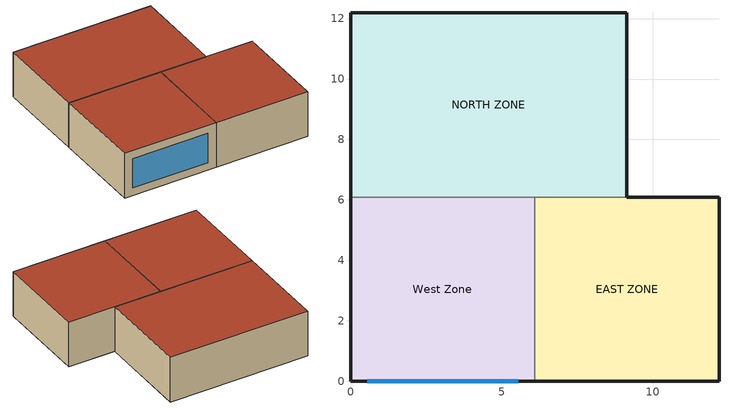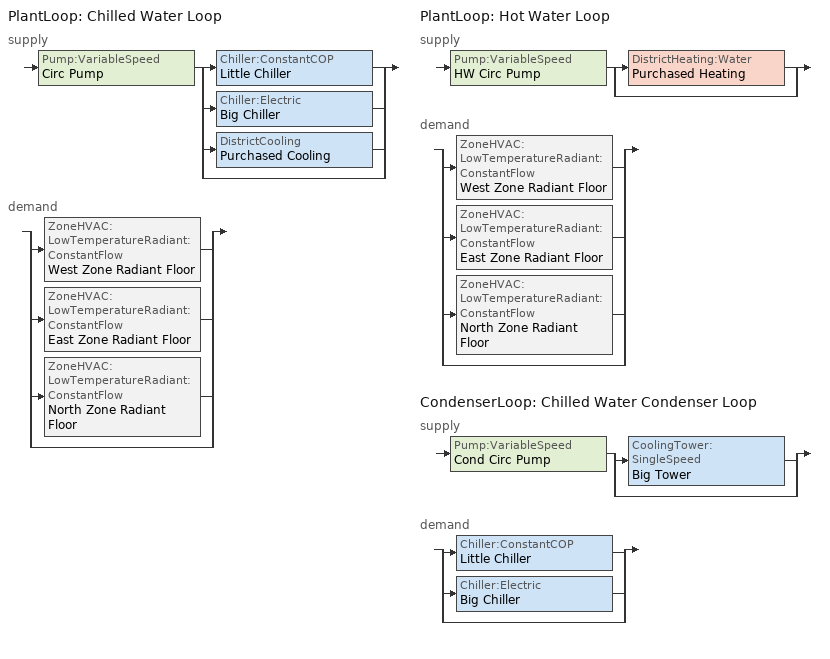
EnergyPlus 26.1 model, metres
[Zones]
West Zone
 floor ground (Slab Floor with Radiant): 0,0 0,6.1 6.1,6.1 6.1,0 z0
 wall outside (EXTWALL80): 0,6.1 0,0 6.1,0 z0:3.05
 wall to NORTH ZONE (PARTITION06): 6.1,6.1 0,6.1 z0:3.05
 wall to EAST ZONE (PARTITION06): 6.1,0 6.1,6.1 z0:3.05
 window (WIN-CON-LIGHT): 0.55,0 5.55,0 z0.5:2.5
 roof outside (ROOF34): 0,6.1 0,0 6.1,0 6.1,6.1 z3.05
EAST ZONE
 floor ground (Slab Floor with Radiant): 6.1,0 6.1,6.1 12.19,6.1 12.19,0 z0
 wall outside (EXTWALL80): 6.1,0 12.19,0 12.19,6.1 9.14,6.1 z0:3.05
 wall to NORTH ZONE (PARTITION06): 9.14,6.1 6.1,6.1 z0:3.05
 roof outside (ROOF34): 6.1,6.1 6.1,0 12.19,0 12.19,6.1 z3.05
NORTH ZONE
 floor ground (Slab Floor with Radiant): 0,6.1 0,12.19 9.14,12.19 9.14,6.1 z0
 wall outside (EXTWALL80): 9.14,6.1 9.14,12.19 0,12.19 0,6.1 z0:3.05
 roof outside (ROOF34): 0,12.19 0,6.1 9.14,6.1 9.14,12.19 z3.05
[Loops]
PlantLoop 'Chilled Water Loop'
 supply: Pump:VariableSpeed 'Circ Pump' > split
  | Chiller:ConstantCOP 'Little Chiller'
  | Chiller:Electric 'Big Chiller'
  | DistrictCooling 'Purchased Cooling'
  | bypass
 demand: split
  | ZoneHVAC:LowTemperatureRadiant:ConstantFlow 'West Zone Radiant Floor'
  | ZoneHVAC:LowTemperatureRadiant:ConstantFlow 'East Zone Radiant Floor'
  | ZoneHVAC:LowTemperatureRadiant:ConstantFlow 'North Zone Radiant Floor'
  | bypass
PlantLoop 'Hot Water Loop'
 supply: Pump:VariableSpeed 'HW Circ Pump' > split
  | DistrictHeating:Water 'Purchased Heating'
  | bypass
 demand: split
  | ZoneHVAC:LowTemperatureRadiant:ConstantFlow 'West Zone Radiant Floor'
  | ZoneHVAC:LowTemperatureRadiant:ConstantFlow 'East Zone Radiant Floor'
  | ZoneHVAC:LowTemperatureRadiant:ConstantFlow 'North Zone Radiant Floor'
  | bypass
CondenserLoop 'Chilled Water Condenser Loop'
 supply: Pump:VariableSpeed 'Cond Circ Pump' > split
  | CoolingTower:SingleSpeed 'Big Tower'
  | bypass
 demand: split
  | Chiller:ConstantCOP 'Little Chiller'
  | Chiller:Electric 'Big Chiller'
  | bypass
[Building]
NONE: Loads convergence tolerance value=0.04; Maximum number of warmup days=25; Minimum number of warmup days=6; North axis=0; Solar distribution=FullInteriorAndExterior; Temperature convergence tolerance value=0.4; Terrain=Suburbs
[Site:GroundTemperature:BuildingSurface]
20.03, 20.03, 20.13, 20.3, 20.43, 20.52, 20.62, 20.77, 20.78, 20.55, 20.44, 20.2
[Site:Location]
CHICAGO_IL_USA_WMO_725300: Elevation=190; Latitude=42; Longitude=-87.88; Time zone=-6
[SizingPeriod:DesignDay] Barometric pressure=99063; Day of month=21; Daylight saving time indicator=No; Humidity condition type=WetBulb; Rain indicator=No; Snow indicator=No; Solar model indicator=ASHRAEClearSky
Name | Daily dry bulb temperature range | Day type | Maximum dry bulb temperature | Month | Sky clearness | Wetbulb or dewpoint at maximum dry bulb | Wind direction | Wind speed
CHICAGO Ann Clg 1% Condns DB=>MWB | 10.7 | SummerDesignDay | 31.5 | 7 | 1 | 23 | 230 | 5.3
CHICAGO Ann Clg 1% Condns DRY | 10.7 | SummerDesignDay | 31.5 | 7 | 1 | 10 | 230 | 5.3
CHICAGO Ann Htg 99% Condns DB | 0 | WinterDesignDay | -17.3 | 1 | 0 | -17.3 | 270 | 4.9
[Construction]
EXTWALL80: A1 - 1 IN STUCCO, C4 - 4 IN COMMON BRICK, INS - EXPANDED EXT POLYSTYRENE R12 2 IN, E1 - 3 / 4 IN PLASTER OR GYP BOARD
PARTITION06: E1 - 3 / 4 IN PLASTER OR GYP BOARD, C6 - 8 IN CLAY TILE, E1 - 3 / 4 IN PLASTER OR GYP BOARD
ROOF34: E2 - 1 / 2 IN SLAG OR STONE, E3 - 3 / 8 IN FELT AND MEMBRANE, INS - EXPANDED EXT POLYSTYRENE R12 2 IN, INS - EXPANDED EXT POLYSTYRENE R12 2 IN, C12 - 2 IN HW CONCRETE
Slab Floor with Radiant: CONCRETE - DRIED SAND AND GRAVEL 4 IN, INS - EXPANDED EXT POLYSTYRENE R12 2 IN, GYP1, GYP2, FINISH FLOORING - TILE 1 / 16 IN
WIN-CON-LIGHT: WIN-LAY-GLASS-LIGHT
[Material] Thermal absorptance=0.9
Name | Conductivity | Density | Roughness | Solar absorptance | Specific heat | Thickness | Visible absorptance
A1 - 1 IN STUCCO | 0.691831 | 1858.142 | Smooth | 0.92 | 836.8 | 0.0253898 | 0.92
C4 - 4 IN COMMON BRICK | 0.726422 | 1922.216 | Rough | 0.76 | 836.8 | 0.101498 | 0.76
C6 - 8 IN CLAY TILE | 0.570761 | 1121.292 | Smooth | 0.82 | 836.8 | 0.203302 | 0.82
C12 - 2 IN HW CONCRETE | 1.729577 | 2242.585 | MediumRough | 0.65 | 836.8 | 0.0509016 | 0.65
CONCRETE - DRIED SAND AND GRAVEL 4 IN | 1.29 | 2242.58 | MediumRough | 0.6 | 830 | 0.1 | 0.6
E1 - 3 / 4 IN PLASTER OR GYP BOARD | 0.726422 | 1601.846 | Smooth | 0.92 | 836.8 | 0.01905 | 0.92
E2 - 1 / 2 IN SLAG OR STONE | 1.435549 | 881.0155 | Rough | 0.55 | 1673.6 | 0.0127102 | 0.55
E3 - 3 / 8 IN FELT AND MEMBRANE | 0.190253 | 1121.292 | Rough | 0.75 | 1673.6 | 0.00954024 | 0.75
FINISH FLOORING - TILE 1 / 16 IN | 0.17 | 1922.21 | Smooth | 0.5 | 1250 | 0.0016 | 0.5
GYP1 | 0.7845 | 1842.12 | MediumRough | 0.5 | 988 | 0.0127 | 0.5
GYP2 | 0.7845 | 1842.12 | MediumRough | 0.5 | 988 | 0.01905 | 0.5
INS - EXPANDED EXT POLYSTYRENE R12 2 IN | 0.02 | 56.06 | Rough | 0.5 | 1210 | 0.05 | 0.5
[WindowMaterial:Glazing]
WIN-LAY-GLASS-LIGHT: Back side infrared hemispherical emissivity=0.84; Back side solar reflectance at normal incidence=0.031; Back side visible reflectance at normal incidence=0.05; Conductivity=0.9; Front side infrared hemispherical emissivity=0.84; Front side solar reflectance at normal incidence=0.031; Front side visible reflectance at normal incidence=0.05; Infrared transmittance at normal incidence=0; Optical data type=SpectralAverage; Solar transmittance at normal incidence=0.9; Thickness=0.009; Visible transmittance at normal incidence=0.9
[Chiller:ConstantCOP]
Little Chiller: Chiller flow mode=LeavingSetpointModulated; Condenser type=WaterCooled; Design chilled water flow rate=0.0039; Design condenser water flow rate=0.0011; Nominal capacity=25000; Nominal cop=2.5
[Chiller:Electric]
Big Chiller: Chilled water outlet temperature lower limit=5; Chiller flow mode=LeavingSetpointModulated; Condenser type=WaterCooled; Design chilled water flow rate=0.0039; Design chilled water outlet temperature=6.667; Design condenser fluid flow rate=0.0011; Design condenser inlet temperature=29.44; Maximum part load ratio=1; Minimum part load ratio=0.15; Nominal capacity=45000; Nominal cop=2.75; Optimum part load ratio=0.65; Temperature rise coefficient=2.682759; Coefficient 1 of capacity ratio curve=0.944836; Coefficient 1 of full load ratio curve=0.03303; Coefficient 1 of power ratio curve=1.907846; Coefficient 2 of capacity ratio curve=-0.0570088; Coefficient 2 of full load ratio curve=0.6852; Coefficient 2 of power ratio curve=-1.20499; Coefficient 3 of capacity ratio curve=-0.00185486; Coefficient 3 of full load ratio curve=0.2818; Coefficient 3 of power ratio curve=0.263462
[CondenserEquipmentList]
All Towers: Big Tower, CoolingTower:SingleSpeed
[CondenserEquipmentOperationSchemes]
Tower Loop Operation: Control scheme 1=Year Round Tower Operation; Control scheme 1 schedule=ON
[CondenserLoop]
Chilled Water Condenser Loop: Condenser equipment operation scheme=Tower Loop Operation; Condenser loop volume=Autocalculate; Fluid type=Water; Load distribution scheme=SequentialLoad; Maximum loop flow rate=0.0022; Maximum loop temperature=80; Minimum loop flow rate=0; Minimum loop temperature=10
[CoolingTower:SingleSpeed]
Big Tower: Design air flow rate=16; Design fan power=1000; Design u factor times area value=1750; Design water flow rate=0.0022; Free convection regime air flow rate=0; Free convection regime u factor times area value=0; Performance input method=UFactorTimesAreaAndDesignWaterFlowRate
[DistrictCooling]
Purchased Cooling: Nominal capacity=680000
[DistrictHeating:Water]
Purchased Heating: Nominal capacity=1000000
[ElectricEquipment] Design level calculation method=EquipmentLevel; Fraction latent=0; Fraction lost=0; Fraction radiant=0.3; Schedule=BLDG Sch   2
Name | Design level | Zone or zonelist or space or spacelist
EAST ZONE ElecEq 1 | 1464.375 | EAST ZONE
NORTH ZONE ElecEq 1 | 2928.751 | NORTH ZONE
West Zone ElecEq 1 | 2928.751 | West Zone
[Lights] Design level calculation method=LightingLevel; End use subcategory=GeneralLights; Fraction radiant=0.2; Fraction replaceable=0; Fraction visible=0.2; Return air fraction=0; Schedule=BLDG Sch   3
Name | Lighting level | Zone or zonelist or space or spacelist
EAST ZONE Lights 1 | 1464.375 | EAST ZONE
NORTH ZONE Lights 1 | 878.6252 | NORTH ZONE
[People] Activity level schedule=Activity Sch; Air velocity schedule=Air Velo Sch; Carbon dioxide generation rate=3.82e-08; Clothing insulation calculation method=ClothingInsulationSchedule; Clothing insulation schedule=Clothing Sch; Fraction radiant=0.3; Mean radiant temperature calculation type=EnclosureAveraged; Number of people calculation method=People; Number of people schedule=BLDG Sch   1; Thermal comfort model 1 type=Fanger; Work efficiency schedule=Work Eff Sch
Name | Number of people | Zone or zonelist or space or spacelist
EAST ZONE | 3 | EAST ZONE
NORTH ZONE | 4 | NORTH ZONE
West Zone | 3 | West Zone
[PlantEquipmentList]
All Chillers: Big Chiller, Chiller:Electric, Little Chiller, Chiller:ConstantCOP
Chiller Plant: Little Chiller, Chiller:ConstantCOP
Chiller Plant and Purchased: Big Chiller, Chiller:Electric, Purchased Cooling, DistrictCooling
Purchased Only: Purchased Cooling, DistrictCooling
heating plant: Purchased Heating, DistrictHeating:Water
[PlantEquipmentOperation:CoolingLoad] Load range 1 lower limit=0
Name | Load range 1 upper limit | Range 1 equipment list | Load range 2 lower limit | Load range 2 upper limit | Load range 3 lower limit | Load range 3 upper limit | Range 2 equipment list | Range 3 equipment list
Off Peak Operation | 900000 | All Chillers
Peak Operation | 70000 | Chiller Plant | 70000 | 245000 | 245000 | 500000 | Chiller Plant and Purchased | Purchased Only
Year Round Tower Operation | 90000000 | All Towers
[PlantEquipmentOperation:HeatingLoad]
Purchased Only: Load range 1 lower limit=0; Load range 1 upper limit=1000000; Range 1 equipment list=heating plant
[PlantEquipmentOperationSchemes]
Name | Control scheme 1 | Control scheme 1 schedule | Control scheme 2 | Control scheme 2 schedule
CW Loop Operation | Peak Operation | On Peak | Off Peak Operation | Off Peak
Hot Loop Operation | Purchased Only | ON
[PlantLoop] Fluid type=Water; Load distribution scheme=Optimal; Minimum loop flow rate=0; Plant loop volume=Autocalculate
Name | Maximum loop flow rate | Maximum loop temperature | Minimum loop temperature | Plant equipment operation scheme
Chilled Water Loop | 0.0039 | 98 | 1 | CW Loop Operation
Hot Water Loop | 0.0043 | 100 | 10 | Hot Loop Operation
[Pump:VariableSpeed] Design minimum flow rate=0; Design pump head=300000; Fraction of motor inefficiencies to fluid stream=0; Motor efficiency=0.87; Pump control type=Intermittent; Coefficient 1 of the part load performance curve=0; Coefficient 2 of the part load performance curve=1; Coefficient 3 of the part load performance curve=0; Coefficient 4 of the part load performance curve=0
Name | Design maximum flow rate | Design power consumption
Circ Pump | 0.0039 | 2000
Cond Circ Pump | 0.0022 | 1000
HW Circ Pump | 0.0043 | 2000
[SetpointManager:FollowOutdoorAirTemperature]
MyCondenserControl: Control variable=Temperature; Maximum setpoint temperature=80; Minimum setpoint temperature=10; Offset temperature difference=0; Reference temperature type=OutdoorAirWetBulb; Setpoint node or nodelist=Condenser Supply Outlet Node
[SetpointManager:Scheduled] Control variable=Temperature
Name | Schedule | Setpoint node or nodelist
Big Chiller Setpoint Manager | CW Loop Temp Schedule | Big Chiller Outlet Node
Chilled Water Loop Setpoint Manager | CW Loop Temp Schedule | Chilled Water Loop Setpoint Node List
Hot Water Loop Setpoint Manager | HW Loop Temp Schedule | Hot Water Loop Setpoint Node List
Little Chiller Setpoint Manager | CW Loop Temp Schedule | Little Chiller Outlet Node
[Zone] Ceiling height=Autocalculate; Multiplier=1; Type=1; Volume=Autocalculate
EAST ZONE; NORTH ZONE; West Zone
[Zone equipment]
West Zone: West Zone Radiant Floor
EAST ZONE: East Zone Radiant Floor
NORTH ZONE: North Zone Radiant Floor
[ZoneHVAC:LowTemperatureRadiant:ConstantFlow] Availability schedule=RadiantSysAvailSched; Cooling high water temperature schedule=RadCoolHighWaterTemp; Cooling low water temperature schedule=RadCoolLowWaterTemp; Heating high water temperature schedule=RadHeatHighWaterTemp; Heating low water temperature schedule=RadHeatLowWaterTemp; Hydronic tubing length=400; Rated power consumption=50; Rated pump head=225000
Name | Zone | Cooling high control temperature schedule | Cooling low control temperature schedule | Design object | Heating high control temperature schedule | Heating low control temperature schedule | Rated flow rate | Surface name or radiant surface group
East Zone Radiant Floor | East Zone | RadCoolHighControlTemp2 | RadCoolLowControlTemp2 | East Zone Radiant Floor Design | RadHeatHighControlTemp2 | RadHeatLowControlTemp2 | 0.0001 | Zn002:Flr001
North Zone Radiant Floor | North Zone | RadCoolHighControlTemp3 | RadCoolLowControlTemp3 | North Zone Radiant Floor Design | RadHeatHighControlTemp3 | RadHeatLowControlTemp3 | 0.0001 | Zn003:Flr001
West Zone Radiant Floor | West Zone | RadCoolHighControlTemp | RadCoolLowControlTemp | West Zone Radiant Floor Design | RadHeatHighControlTemp | RadHeatLowControlTemp | 0.00015 | Zn001:Flr001
[ZoneHVAC:LowTemperatureRadiant:ConstantFlow:Design] Condensation control type=Off; Fluid to radiant surface heat transfer model=ConvectionOnly; Fraction of motor inefficiencies to fluid stream=0.1; Hydronic tubing conductivity=0.35; Hydronic tubing inside diameter=0.012; Hydronic tubing outside diameter=0.016; Motor efficiency=0.87; Running mean outdoor dry bulb temperature weighting factor=0.8
Name | Condensation control dewpoint offset | Temperature control type
East Zone Radiant Floor Design | 0 | SurfaceFaceTemperature
North Zone Radiant Floor Design | 0 | SurfaceInteriorTemperature
West Zone Radiant Floor Design | 1 | OperativeTemperature
[ZoneInfiltration:DesignFlowRate] Constant term coefficient=1; Design flow rate calculation method=Flow/Zone; Schedule=ON; Temperature term coefficient=0; Velocity squared term coefficient=0; Velocity term coefficient=0
Name | Design flow rate | Zone or zonelist or space or spacelist
EAST ZONE Infil 1 | 0.01 | EAST ZONE
NORTH ZONE Infil 1 | 0.015 | NORTH ZONE
West Zone Infil 1 | 0.01 | West Zone
[Schedule:Compact]
ACTIVITY SCH: Through: 12/31, For: Alldays, Until: 24:00, 131.8
AIR VELO SCH: Through: 12/31, For: Alldays, Until: 24:00, 0.137
BLDG SCH   1: Through: 12/31, For: Weekdays SummerDesignDay, Until: 6:00, 0, Until: 7:00, 0.1, Until: 8:00, 0.5, Until: 12:00, 1, Until: 13:00, 0.5, Until: 16:00, 1, Until: 17:00, 0.5, Until: 18:00, 0.1, Until: 24:00, 0, For: Sunday Saturday Holiday WinterDesignDay CustomDay1 CustomDay2, Until: 24:00, 0
BLDG SCH   2: Through: 12/31, For: Weekdays SummerDesignDay, Until: 8:00, 0, Until: 18:00, 1, Until: 24:00, 0, For: Sunday Saturday Holiday WinterDesignDay CustomDay1 CustomDay2, Until: 24:00, 0
BLDG SCH   3: Through: 12/31, For: Weekdays SummerDesignDay, Until: 6:00, 0.05, Until: 7:00, 0.2, Until: 17:00, 1, Until: 18:00, 0.5, Until: 24:00, 0.05, For: Sunday Saturday Holiday WinterDesignDay CustomDay1 CustomDay2, Until: 24:00, 0.05
CLOTHING SCH; ON; RADIANTSYSAVAILSCHED: Through: 12/31, For: Alldays, Until: 24:00, 1
CW LOOP TEMP SCHEDULE; RADCOOLLOWWATERTEMP: Through: 12/31, For: Alldays, Until: 24:00, 7
HW LOOP TEMP SCHEDULE: Through: 12/31, For: Alldays, Until: 24:00, 60
OFF PEAK: Through: 12/31, For: Alldays, Until: 9:00, 1, Until: 18:00, 0, Until: 24:00, 1
ON PEAK: Through: 12/31, For: Alldays, Until: 9:00, 0, Until: 18:00, 1, Until: 24:00, 0
RADCOOLHIGHCONTROLTEMP: Through: 12/31, For: Alldays, Until: 24:00, 22
RADCOOLHIGHCONTROLTEMP2: Through: 4/30, For: Alldays, Until: 24:00, 40, Through: 10/31, For: Alldays, Until: 7:00, 22, Until: 17:00, 18, Until: 24:00, 22, Through: 12/31, For: Alldays, Until: 24:00, 40
RADCOOLHIGHCONTROLTEMP3: Through: 4/30, For: Alldays, Until: 24:00, 40, Through: 10/31, For: Alldays, Until: 7:00, 20, Until: 17:00, 16, Until: 24:00, 20, Through: 12/31, For: Alldays, Until: 24:00, 40
RADCOOLHIGHWATERTEMP: Through: 12/31, For: Alldays, Until: 24:00, 12
RADCOOLLOWCONTROLTEMP: Through: 12/31, For: Alldays, Until: 24:00, 20
RADCOOLLOWCONTROLTEMP2: Through: 4/30, For: Alldays, Until: 24:00, 36, Through: 10/31, For: Alldays, Until: 7:00, 20, Until: 17:00, 16, Until: 24:00, 20, Through: 12/31, For: Alldays, Until: 24:00, 36
RADCOOLLOWCONTROLTEMP3: Through: 4/30, For: Alldays, Until: 24:00, 36, Through: 10/31, For: Alldays, Until: 7:00, 18, Until: 17:00, 14, Until: 24:00, 18, Through: 12/31, For: Alldays, Until: 24:00, 36
RADHEATHIGHCONTROLTEMP: Through: 12/31, For: Alldays, Until: 24:00, 21
RADHEATHIGHCONTROLTEMP2: Through: 4/30, For: Alldays, Until: 7:00, 20, Until: 17:00, 25, Until: 24:00, 20, Through: 10/31, For: Alldays, Until: 24:00, 9, Through: 12/31, For: Alldays, Until: 7:00, 20, Until: 17:00, 25, Until: 24:00, 20
RADHEATHIGHCONTROLTEMP3: Through: 4/30, For: Alldays, Until: 7:00, 22, Until: 17:00, 27, Until: 24:00, 22, Through: 10/31, For: Alldays, Until: 24:00, 9, Through: 12/31, For: Alldays, Until: 7:00, 22, Until: 17:00, 27, Until: 24:00, 22
RADHEATHIGHWATERTEMP: Through: 12/31, For: Alldays, Until: 24:00, 50
RADHEATLOWCONTROLTEMP: Through: 12/31, For: Alldays, Until: 24:00, 15
RADHEATLOWCONTROLTEMP2: Through: 4/30, For: Alldays, Until: 7:00, 15, Until: 17:00, 20, Until: 24:00, 15, Through: 10/31, For: Alldays, Until: 24:00, 3, Through: 12/31, For: Alldays, Until: 7:00, 15, Until: 17:00, 20, Until: 24:00, 15
RADHEATLOWCONTROLTEMP3: Through: 4/30, For: Alldays, Until: 7:00, 17, Until: 17:00, 22, Until: 24:00, 17, Through: 10/31, For: Alldays, Until: 24:00, 3, Through: 12/31, For: Alldays, Until: 7:00, 17, Until: 17:00, 22, Until: 24:00, 17
RADHEATLOWWATERTEMP: Through: 12/31, For: Alldays, Until: 24:00, 30
WORK EFF SCH: Through: 12/31, For: Alldays, Until: 24:00, 0
